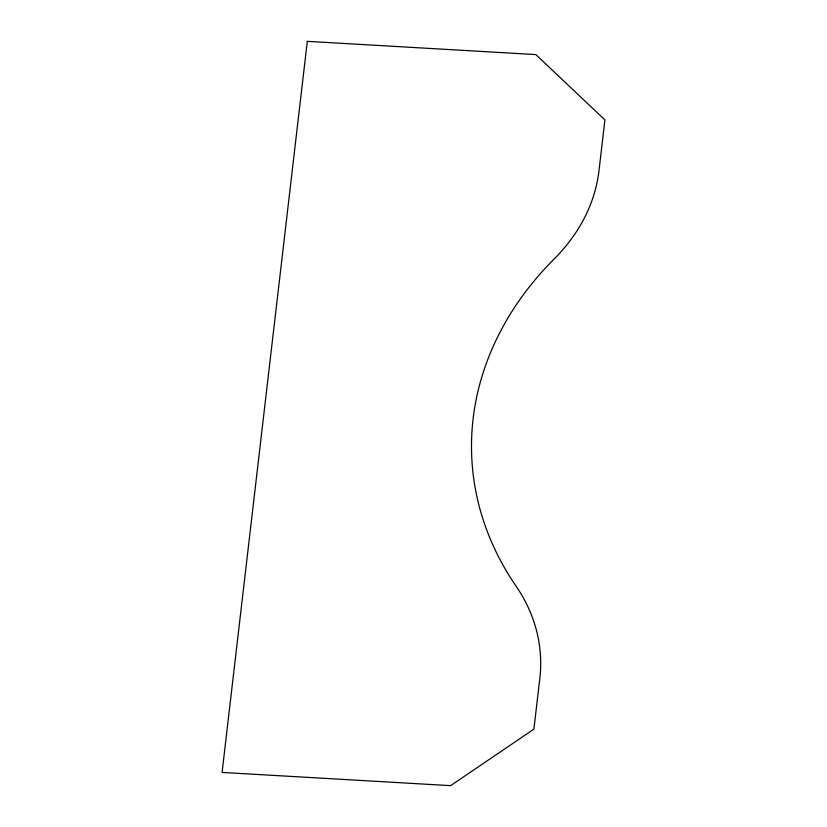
<?xml version="1.0" encoding="UTF-8"?>
<svg xmlns="http://www.w3.org/2000/svg" width="827" height="827" viewBox="0 0 827 827"><rect width="100%" height="100%" fill="white"/><g stroke="black" fill="none" stroke-linecap="round" stroke-linejoin="round"><path stroke-width="1.24" d="M307.303 41.35L222.081 772.418L450.622 785.65L533.901 729.135L539.814 678.45A204.104 162.785 -2.6 0 0 516.1 586.219A370.124 295.198 -2.6 0 1 554.255 258.882A204.104 162.785 -2.6 0 0 599.006 170.6L604.919 119.915L535.844 54.582L307.303 41.35"/></g></svg>
